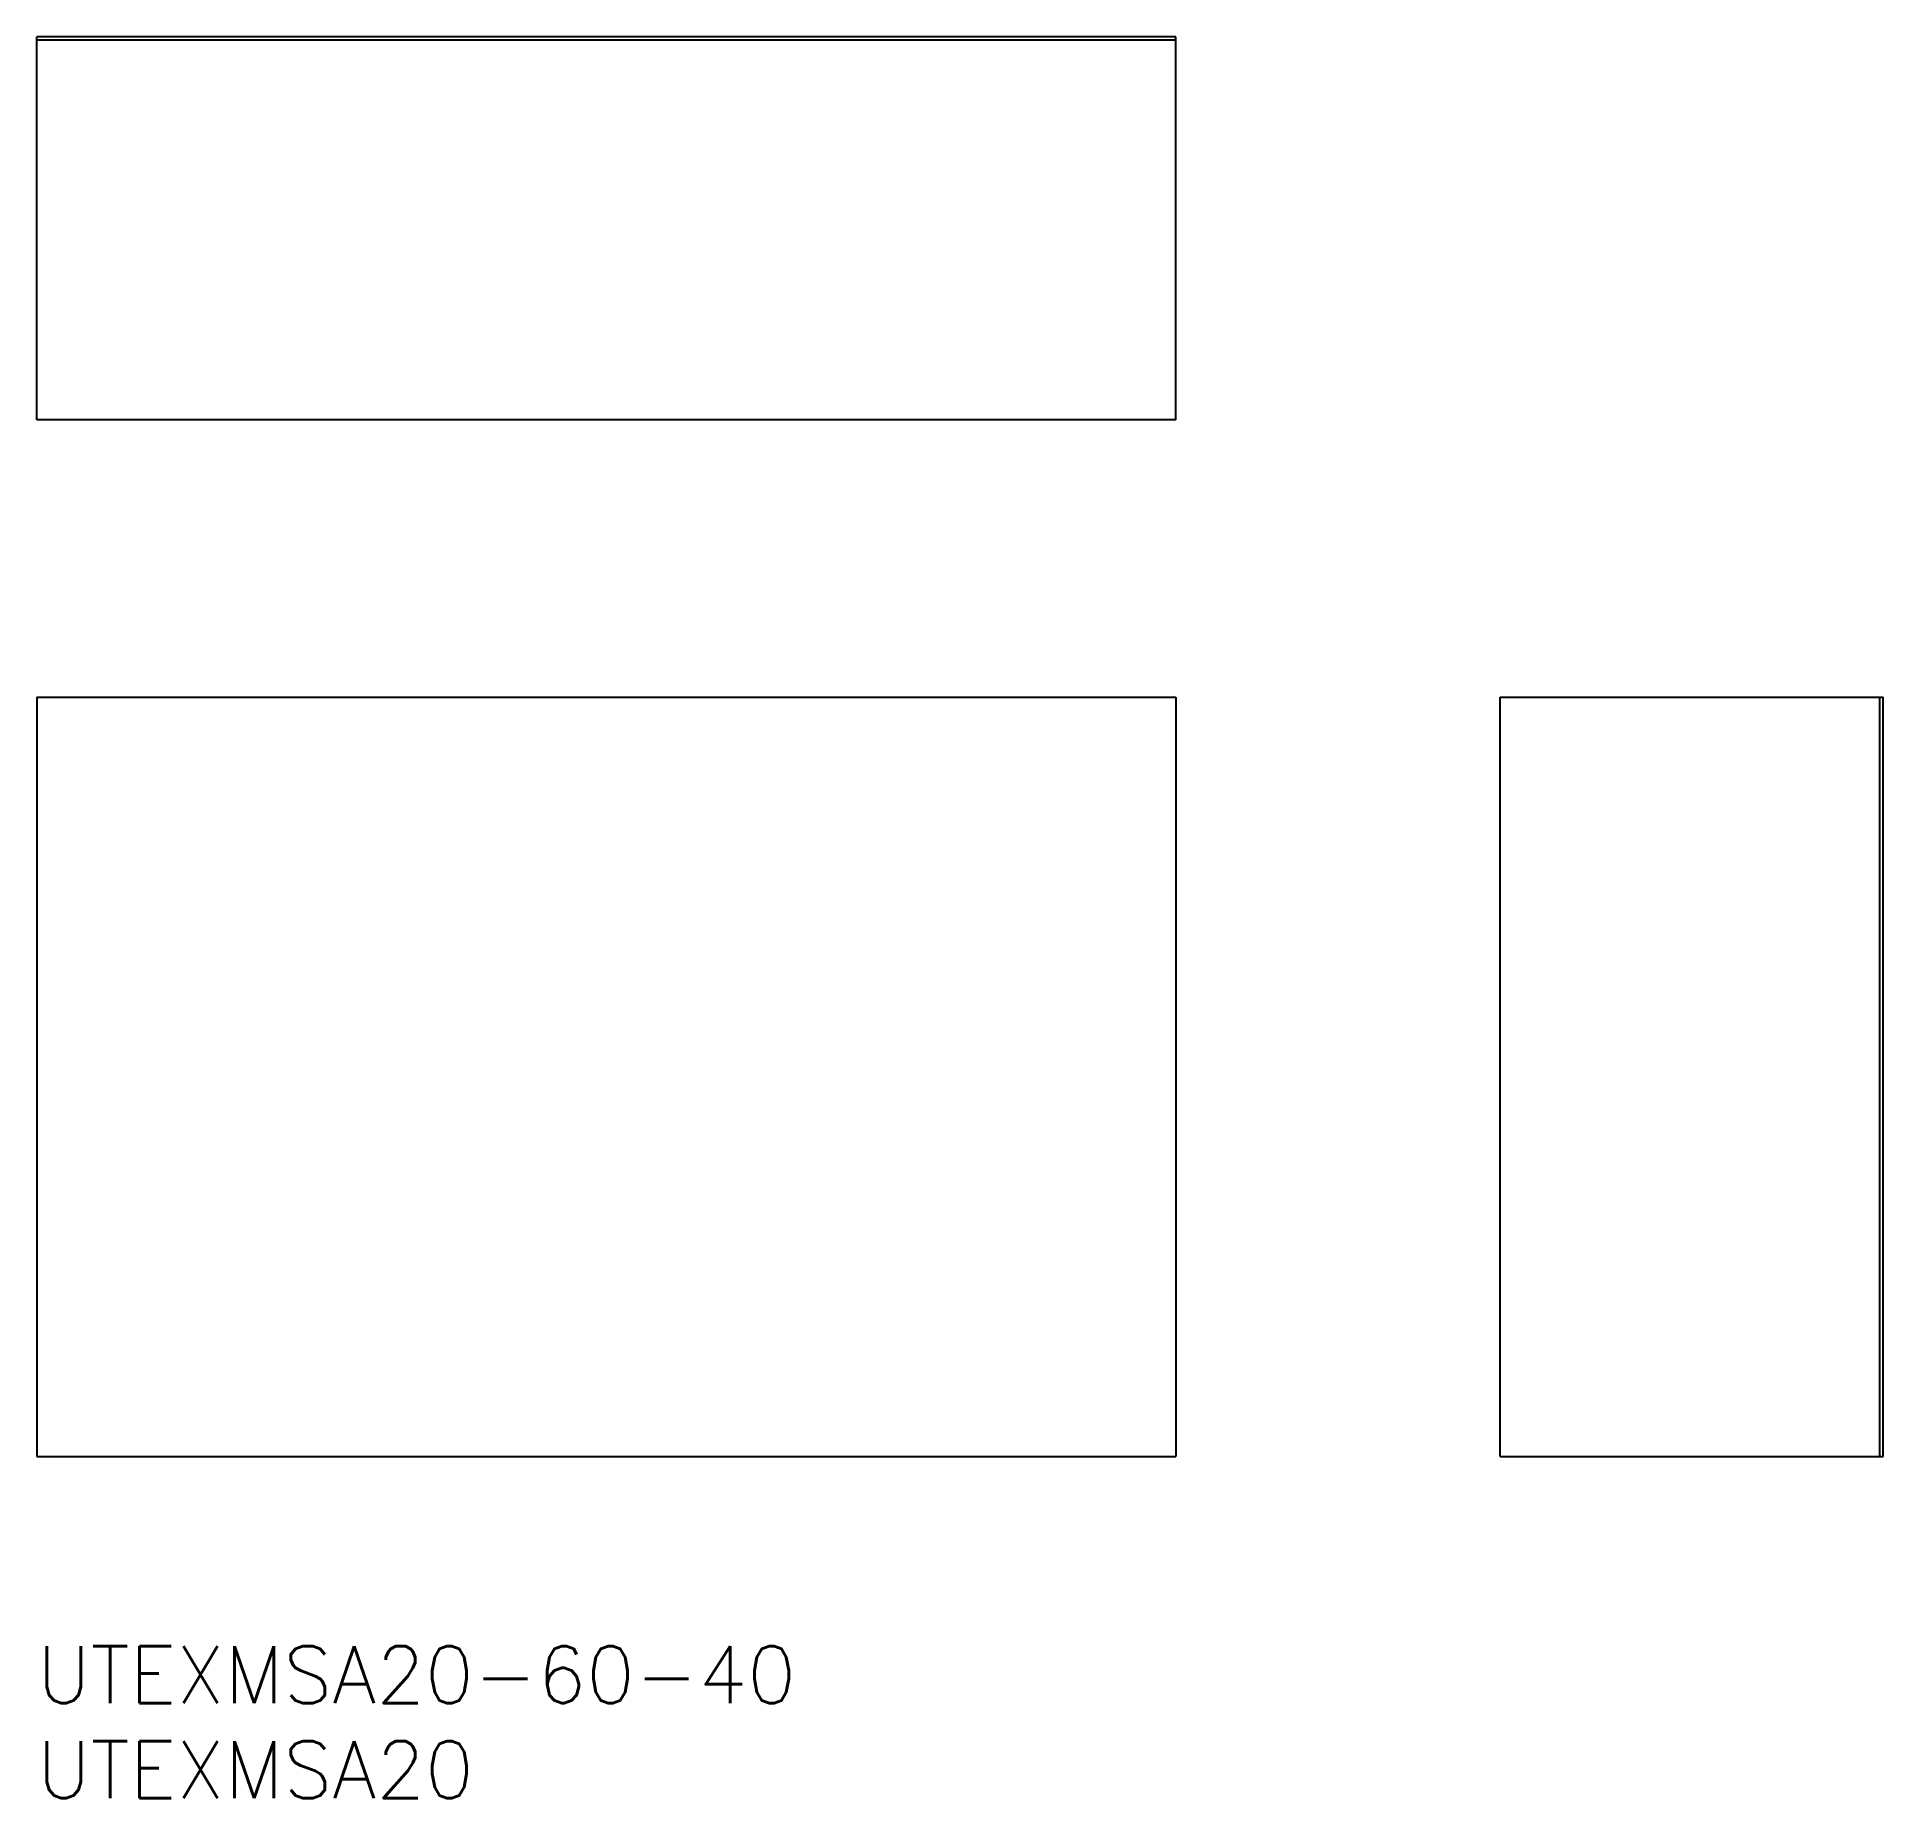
# Model space of a CAD drawing. Extents: x 0 to 97.2, y -8 to 84.8.
import ezdxf

# ---------------------------------------------------------------- set-up
doc = ezdxf.new("R2010")
doc.units = 0
doc.header["$LTSCALE"] = 0.5
doc.layers.add('MSM_CONTINUOUS', color=7, linetype='CONTINUOUS')
doc.layers.add('MSM_PART_NUMBER', color=7, linetype='CONTINUOUS')
doc.styles.get("Standard").update_dxf_attribs({"font": 'txt.shx', "height": 1, "bigfont": 'bigfont.shx'})

# ---------------------------------------------------------------- blocks, each defined once
blk = doc.blocks.new('*U10')
at = {"layer": 'MSM_PART_NUMBER'}
blk.add_text('UTEXMSA20-60-40', height=3, dxfattribs=at).set_placement((0, -3))
blk = doc.blocks.new('*U11')
at = {"layer": 'MSM_PART_NUMBER'}
blk.add_text('UTEXMSA20', height=3, dxfattribs=at).set_placement((0, -8))

msp = doc.modelspace()

# ---------------------------------------------------------------- linework, layer by layer
at = {"layer": 'MSM_CONTINUOUS'}
for p, q in [((0, 64.606), (0, 84.776)), ((60, 84.776), (0, 84.776)), ((60, 84.606), (0, 84.606)), ((60, 64.606), (60, 84.776)), ((60, 64.606), (0, 64.606)), ((0, 50), (0, 10)), ((0, 50), (60, 50)), ((60, 50), (60, 10)), ((77.079, 50), (97.249, 50)), ((77.079, 10), (77.079, 50)), ((97.079, 10), (97.079, 50)), ((97.249, 10), (97.249, 50)), ((0, 10), (60, 10)), ((77.079, 10), (97.249, 10))]:
    msp.add_line(p, q, dxfattribs=at)

# ---------------------------------------------------------------- block references
for name in ['*U10', '*U11']:
    msp.add_blockref(name, (0, 0), dxfattribs=at)

doc.saveas('drawing.dxf')
